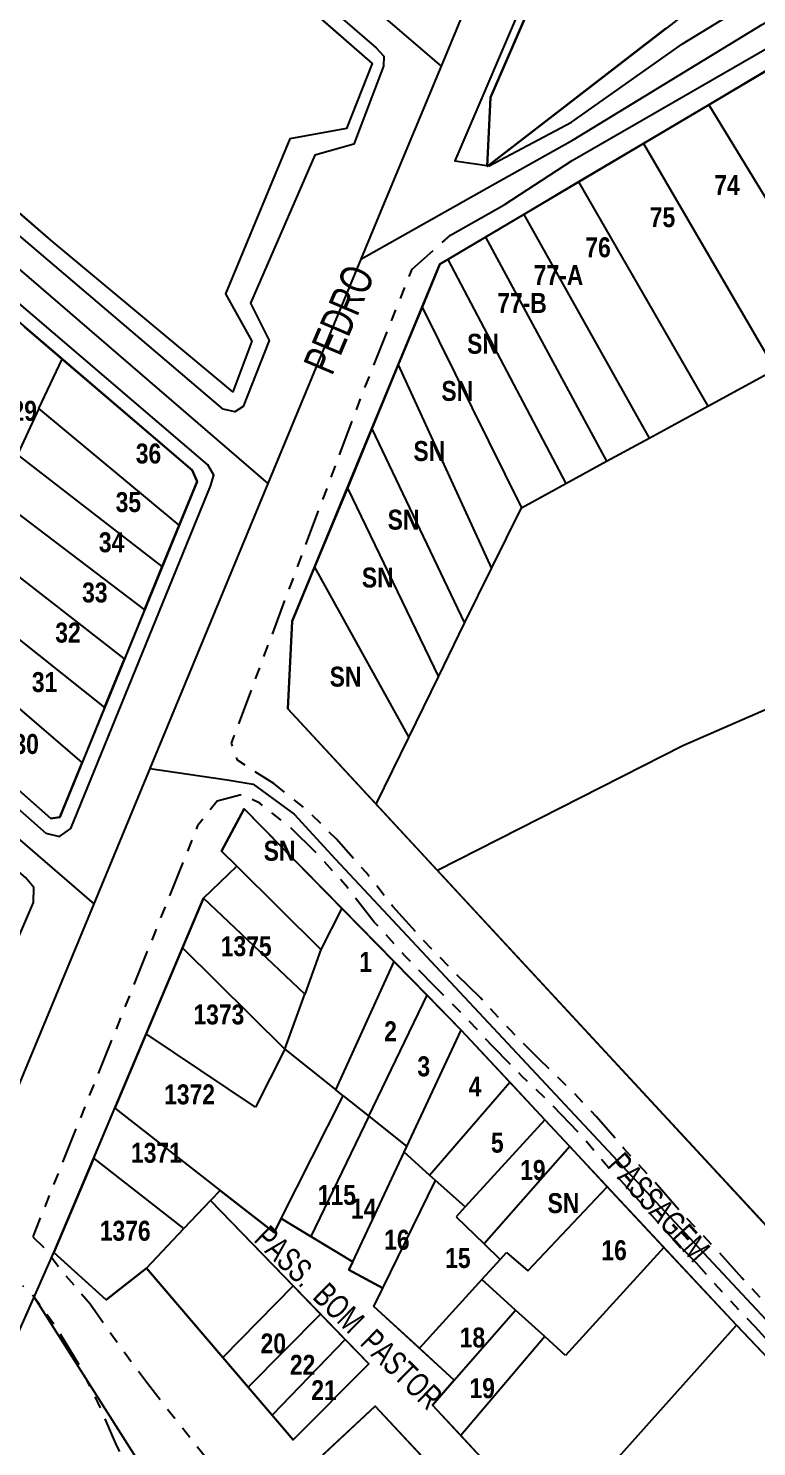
# Model space of a CAD drawing. Extents: x 205316 to 208372, y 4848714 to 4853250.
# Drawn here: x 207135.9 to 207227.1, y 4850595.8 to 4850773.5 of the extents above; entities that cross this region are included whole.
import ezdxf
from ezdxf.enums import TextEntityAlignment as Align

# ---------------------------------------------------------------- set-up
doc = ezdxf.new("R2010")
doc.units = 0
doc.header["$LTSCALE"] = 1.5
doc.header["$MEASUREMENT"] = 0
doc.linetypes.add('TRACO_25', pattern=[8, 3, -1, 1, -1, 1, -1])
for name, color, linetype in [('CD-MALHA-LOTES', 40, 'CONTINUOUS'), ('RU-QUADRAS', 6, 'CONTINUOUS'), ('SV-EIXO-RUA-N-PAV', 6, 'CONTINUOUS'), ('SV-EIXO-RUA-PAV', 20, 'CONTINUOUS'), ('SV-RUA-NAO-PAV-S-GUIA-C-GUIA', 7, 'CONTINUOUS'), ('SV-RUA-PAVIM-S-GUIA-C-GUIA', 7, 'CONTINUOUS'), ('SV-TXT-RUA-N-PAV-S-GUIA-C-GUIA', 7, 'CONTINUOUS'), ('SV-TXT-RUA-PAV-S-GUIA-C-GUIA', 7, 'CONTINUOUS'), ('Th_NmrPort', 7, 'CONTINUOUS')]:
    doc.layers.add(name, color=color, linetype=linetype)
doc.styles.add('3289-14-2D_TXT$0$ARIAL', font='arial.ttf')
doc.styles.add('ARIAL', font='arial.ttf')
doc.styles.get("Standard").update_dxf_attribs({"font": 'swisscbo.ttf'})

msp = doc.modelspace()

# ---------------------------------------------------------------- linework, layer by layer
at = {"layer": 'CD-MALHA-LOTES', "linetype": 'Continuous'}
for p, q in [((207153.5, 4850791.39), (207178.91, 4850769.11)), ((207204.92, 4850790.7), (207193.76, 4850764.88)), ((207138.71, 4850747.01), (207101.41, 4850779.23)), ((207193.31, 4850756.23), (207215.75, 4850773.56)), ((207230.62, 4850769.63), (207221.07, 4850763.96)), ((207178.91, 4850769.11), (207175.7, 4850760.97)), ((207193.76, 4850764.88), (207193.31, 4850756.23)), ((207221.07, 4850763.96), (207212.9, 4850759.11)), ((207221.07, 4850763.96), (207238.3, 4850735.66)), ((207175.7, 4850760.97), (207168.6, 4850759.67)), ((207168.6, 4850759.67), (207160.56, 4850740.26)), ((207212.9, 4850759.11), (207204.78, 4850754.29)), ((207212.9, 4850759.11), (207229.4, 4850730.8)), ((207204.78, 4850754.29), (207197.91, 4850750.21)), ((207204.78, 4850754.29), (207220.95, 4850726.19)), ((207197.91, 4850750.21), (207193.13, 4850747.38)), ((207197.91, 4850750.21), (207213.61, 4850722.19)), ((207161.48, 4850728), (207138.71, 4850747.01)), ((207193.13, 4850747.38), (207188.41, 4850744.57)), ((207193.13, 4850747.38), (207208.27, 4850719.28)), ((207188.41, 4850744.57), (207187.41, 4850743.98)), ((207188.41, 4850744.57), (207203.18, 4850716.5)), ((207187.41, 4850743.98), (207185.18, 4850738.58)), ((207160.56, 4850740.26), (207163.88, 4850734.34)), ((207185.18, 4850738.58), (207182.19, 4850731.35)), ((207185.18, 4850738.58), (207197.61, 4850713.46)), ((207140.1, 4850732.09), (207135.38, 4850736.14)), ((207163.88, 4850734.34), (207161.48, 4850728)), ((207137.2, 4850725.89), (207140.1, 4850732.09)), ((207156.37, 4850718.16), (207140.1, 4850732.09)), ((207182.19, 4850731.35), (207178.88, 4850723.35)), ((207182.19, 4850731.35), (207193.88, 4850705.85)), ((207220.95, 4850726.19), (207229.4, 4850730.8)), ((207137.2, 4850725.89), (207134.5, 4850720.14)), ((207154.76, 4850711.27), (207137.2, 4850725.89)), ((207213.61, 4850722.19), (207220.95, 4850726.19)), ((207178.88, 4850723.35), (207175.82, 4850715.92)), ((207178.88, 4850723.35), (207190.51, 4850698.98)), ((207208.27, 4850719.28), (207213.61, 4850722.19)), ((207152.65, 4850706.12), (207134.5, 4850720.14)), ((207157, 4850716.76), (207156.37, 4850718.16)), ((207203.18, 4850716.5), (207208.27, 4850719.28)), ((207154.76, 4850711.27), (207157, 4850716.76)), ((207197.61, 4850713.46), (207203.18, 4850716.5)), ((207131.95, 4850714.71), (207150.42, 4850700.65)), ((207175.82, 4850715.92), (207171.72, 4850706.01)), ((207175.82, 4850715.92), (207187.22, 4850692.27)), ((207193.88, 4850705.85), (207197.61, 4850713.46)), ((207152.65, 4850706.12), (207154.76, 4850711.27)), ((207147.91, 4850694.52), (207129.29, 4850709.04)), ((207150.42, 4850700.65), (207152.65, 4850706.12)), ((207171.72, 4850706.01), (207168.92, 4850699.24)), ((207171.72, 4850706.01), (207183.51, 4850684.69)), ((207190.51, 4850698.98), (207193.88, 4850705.85)), ((207267.2, 4850705.18), (207217.81, 4850683.62)), ((207126.64, 4850703.37), (207145.43, 4850688.45)), ((207150.42, 4850700.65), (207147.91, 4850694.52)), ((207168.92, 4850699.24), (207168.38, 4850688.25)), ((207187.22, 4850692.27), (207190.51, 4850698.98)), ((207142.62, 4850681.56), (207123.94, 4850697.61)), ((207145.43, 4850688.45), (207147.91, 4850694.52)), ((207183.51, 4850684.69), (207187.22, 4850692.27)), ((207120.61, 4850690.52), (207138.68, 4850674.53)), ((207145.43, 4850688.45), (207142.62, 4850681.56)), ((207168.38, 4850688.25), (207179.41, 4850676.32)), ((207179.41, 4850676.32), (207183.51, 4850684.69)), ((207217.81, 4850683.62), (207202.46, 4850675.82)), ((207139.81, 4850674.69), (207142.62, 4850681.56)), ((207162.92, 4850675.73), (207160.07, 4850670.43)), ((207175.12, 4850663.28), (207162.92, 4850675.73)), ((207187.1, 4850668.01), (207179.41, 4850676.32)), ((207202.46, 4850675.82), (207187.1, 4850668.01)), ((207138.68, 4850674.53), (207139.81, 4850674.69)), ((207160.07, 4850670.43), (207161.97, 4850668.53)), ((207157.8, 4850664.55), (207161.97, 4850668.53)), ((207161.97, 4850668.53), (207172.51, 4850658.12)), ((207187.1, 4850668.01), (207234.04, 4850617.26)), ((207157.8, 4850664.55), (207155.18, 4850658.33)), ((207170.49, 4850652.51), (207157.8, 4850664.55)), ((207175.12, 4850663.28), (207172.51, 4850658.12)), ((207181.68, 4850656.59), (207175.12, 4850663.28)), ((207155.18, 4850658.33), (207150.63, 4850647.55)), ((207155.18, 4850658.33), (207168.01, 4850645.62)), ((207172.51, 4850658.12), (207170.49, 4850652.51)), ((207174.36, 4850640.54), (207181.68, 4850656.59)), ((207185.81, 4850652.38), (207181.68, 4850656.59)), ((207168.01, 4850645.62), (207170.49, 4850652.51)), ((207178.5, 4850637.23), (207185.81, 4850652.38)), ((207190.08, 4850648.02), (207185.81, 4850652.38)), ((207150.63, 4850647.55), (207146.7, 4850638.22)), ((207164.31, 4850638.34), (207150.63, 4850647.55)), ((207183.25, 4850633.43), (207190.08, 4850648.02)), ((207190.08, 4850648.02), (207196.16, 4850641.48)), ((207168.01, 4850645.62), (207164.31, 4850638.34)), ((207168.01, 4850645.62), (207174.36, 4850640.54)), ((207186.12, 4850629.84), (207196.16, 4850641.48)), ((207196.16, 4850641.48), (207200.56, 4850636.76)), ((207167.54, 4850624.39), (207175.3, 4850639.79)), ((207175.3, 4850639.79), (207174.36, 4850640.54)), ((207175.3, 4850639.79), (207178.5, 4850637.23)), ((207144.07, 4850631.96), (207146.7, 4850638.22)), ((207146.7, 4850638.22), (207159.9, 4850627.92)), ((207178.5, 4850637.23), (207171.23, 4850622.16)), ((207178.5, 4850637.23), (207183.25, 4850633.43)), ((207200.56, 4850636.76), (207190.56, 4850625.85)), ((207203.67, 4850633.42), (207200.56, 4850636.76)), ((207176.49, 4850618.96), (207182.92, 4850632.72)), ((207182.92, 4850632.72), (207183.25, 4850633.43)), ((207186.12, 4850629.84), (207182.92, 4850632.72)), ((207203.67, 4850633.42), (207192.95, 4850621.22)), ((207208.36, 4850628.38), (207203.67, 4850633.42)), ((207144.07, 4850631.96), (207139.09, 4850620.16)), ((207155.35, 4850623.14), (207144.07, 4850631.96)), ((207180.27, 4850615.69), (207186.87, 4850629.16)), ((207186.87, 4850629.16), (207186.12, 4850629.84)), ((207190.56, 4850625.85), (207186.87, 4850629.16)), ((207159.9, 4850627.92), (207158.67, 4850626.64)), ((207159.9, 4850627.92), (207166.66, 4850622.64)), ((207198.44, 4850617.85), (207208.36, 4850628.38)), ((207215.44, 4850620.78), (207208.36, 4850628.38)), ((207158.67, 4850626.64), (207155.35, 4850623.14)), ((207169.03, 4850615.96), (207158.67, 4850626.64)), ((207190.56, 4850625.85), (207189.43, 4850624.61)), ((207166.66, 4850622.64), (207167.54, 4850624.39)), ((207167.54, 4850624.39), (207171.23, 4850622.16)), ((207189.43, 4850624.61), (207192.95, 4850621.22)), ((207150.66, 4850618.19), (207155.35, 4850623.14)), ((207171.23, 4850622.16), (207176.49, 4850618.96)), ((207089.89, 4850508.99), (207139.09, 4850620.16)), ((207139.09, 4850620.16), (207145.64, 4850614.21)), ((207192.95, 4850621.22), (207194.96, 4850619.28)), ((207194.96, 4850619.28), (207195.74, 4850620.14)), ((207195.74, 4850620.14), (207198.44, 4850617.85)), ((207215.44, 4850620.78), (207203.12, 4850607.25)), ((207224.53, 4850611.04), (207215.44, 4850620.78)), ((207176.49, 4850618.96), (207176.02, 4850617.96)), ((207194.96, 4850619.28), (207192.68, 4850616.77)), ((207145.64, 4850614.21), (207150.66, 4850618.19)), ((207150.66, 4850618.19), (207160.23, 4850606.98)), ((207176.02, 4850617.96), (207180.27, 4850615.69)), ((207192.68, 4850616.77), (207184.85, 4850608.14)), ((207196.89, 4850612.93), (207192.68, 4850616.77)), ((207169.03, 4850615.96), (207160.23, 4850606.98)), ((207172.46, 4850612.43), (207169.03, 4850615.96)), ((207179.14, 4850613.39), (207180.27, 4850615.69)), ((207184.85, 4850608.14), (207179.14, 4850613.39)), ((207172.46, 4850612.43), (207163.39, 4850603.27)), ((207175.54, 4850609.26), (207172.46, 4850612.43)), ((207189.21, 4850604.13), (207196.89, 4850612.93)), ((207200.54, 4850609.61), (207196.89, 4850612.93)), ((207200.54, 4850609.61), (207190.02, 4850597.21)), ((207203.12, 4850607.25), (207200.54, 4850609.61)), ((207201.31, 4850585.07), (207224.53, 4850611.04)), ((207224.53, 4850611.04), (207280.8, 4850551.78)), ((207175.54, 4850609.26), (207166.4, 4850599.74)), ((207178.5, 4850606.21), (207175.54, 4850609.26)), ((207184.85, 4850608.14), (207189.21, 4850604.13)), ((207160.23, 4850606.98), (207163.39, 4850603.27)), ((207169.04, 4850596.65), (207178.5, 4850606.21)), ((207189.21, 4850604.13), (207186.48, 4850601.01)), ((207163.39, 4850603.27), (207166.4, 4850599.74)), ((207179.31, 4850600.9), (207172.75, 4850594.77)), ((207197.77, 4850581.12), (207179.31, 4850600.9)), ((207186.48, 4850601.01), (207190.02, 4850597.21)), ((207166.4, 4850599.74), (207169.04, 4850596.65)), ((207190.02, 4850597.21), (207201.31, 4850585.07))]:
    msp.add_line(p, q, dxfattribs=at)
at = {"layer": 'RU-QUADRAS', "linetype": 'Continuous'}
for points in [[(207193.31, 4850756.23), (207193.76, 4850764.88), (207222.25, 4850830.79), (207237.54, 4850845.4), (207258.52, 4850858.16), (207344.56, 4850907.95), (207362.17, 4850917.62), (207401.61, 4850941.3), (207426.78, 4850899.47), (207310.28, 4850830.31), (207310.71, 4850829.71), (207224.45, 4850779.14), (207224, 4850779.93)], [(207101.41, 4850779.23), (207119.54, 4850820.13), (207153.5, 4850791.39), (207178.91, 4850769.11), (207175.7, 4850760.97), (207168.6, 4850759.67), (207160.56, 4850740.26), (207163.88, 4850734.34), (207161.48, 4850728), (207138.71, 4850747.01)], [(207052.81, 4850751.7), (207070.49, 4850790.6), (207071.78, 4850790.62), (207156.37, 4850718.16), (207157, 4850716.76), (207139.81, 4850674.69), (207138.68, 4850674.53), (207094.85, 4850713.32), (207053.18, 4850750.21)]]:
    msp.add_lwpolyline(points, close=True, dxfattribs=at)
for points in [[(207234.04, 4850617.26), (207168.38, 4850688.25), (207168.92, 4850699.24), (207187.41, 4850743.98), (207323.85, 4850824.9)], [(207201.31, 4850585.07), (207186.48, 4850601.01), (207189.21, 4850604.13), (207179.14, 4850613.39), (207180.27, 4850615.69), (207176.02, 4850617.96), (207176.49, 4850618.96), (207167.54, 4850624.39), (207166.66, 4850622.64), (207159.9, 4850627.92), (207158.67, 4850626.64), (207178.5, 4850606.21), (207169.04, 4850596.65), (207150.66, 4850618.19), (207145.64, 4850614.21), (207139.09, 4850620.16), (207157.8, 4850664.55), (207161.97, 4850668.53), (207160.07, 4850670.43), (207162.92, 4850675.73), (207190.08, 4850648.02), (207224.53, 4850611.04), (207280.8, 4850551.78)], [(207077.57, 4850481.27), (207136.6, 4850614.53), (207157.95, 4850580.94), (207179.31, 4850600.9), (207197.77, 4850581.12)]]:
    msp.add_lwpolyline(points, dxfattribs=at)
at = {"layer": 'SV-EIXO-RUA-N-PAV', "flags": 128}
msp.add_lwpolyline([(207151.07, 4850680.77), (207160.76, 4850679.38), (207164.01, 4850678.84), (207169.16, 4850675.05), (207174.31, 4850669.49), (207285.14, 4850550.81), (207287.29, 4850547.54), (207291.71, 4850538.96)], dxfattribs=at)
at = {"layer": 'SV-EIXO-RUA-PAV', "flags": 128}
for points in [[(207025.78, 4850907.48), (207117.52, 4850828.84), (207187.56, 4850768.81)], [(207177.53, 4850744.6), (207193.95, 4850753.9), (207204.08, 4850759.55), (207227.76, 4850774.02), (207254.26, 4850788.92), (207285.66, 4850809), (207298.12, 4850816.45), (207324.43, 4850831.71), (207352.3, 4850849.65), (207374.44, 4850863.81), (207392.26, 4850873.45), (207401.07, 4850878.89), (207406.01, 4850881.95), (207413.94, 4850884.69), (207419.01, 4850888.23), (207426.1, 4850894.14), (207432.88, 4850898.63), (207438.31, 4850900.24), (207446.99, 4850899.53)], [(206955.55, 4850898.38), (206999.95, 4850858.54), (207003.69, 4850855.82), (207008.24, 4850852.51), (207069.15, 4850799.96), (207095.08, 4850777.58), (207165.88, 4850716.5)], [(207229.12, 4850845.14), (207219.26, 4850837.96), (207211.24, 4850825.97), (207209.2, 4850821.06), (207187.56, 4850768.81), (207180.45, 4850751.65), (207177.53, 4850744.6), (207165.88, 4850716.5), (207151.07, 4850680.77), (207144.06, 4850663.85), (207122.59, 4850612.05), (207105.69, 4850571.27), (207101.03, 4850560.17), (207079.02, 4850507.74), (207060.65, 4850463.97), (207057.22, 4850455.79), (207041.21, 4850417.65), (207039.45, 4850411.49), (207036.22, 4850402.01), (207026.1, 4850375.3), (207008, 4850328.71), (206997.4, 4850301.42), (206982.44, 4850263.87)], [(206955.54, 4850826.48), (206981.63, 4850804.24), (207045.84, 4850748.74), (207144.06, 4850663.85)]]:
    msp.add_lwpolyline(points, dxfattribs=at)
at = {"layer": 'SV-RUA-NAO-PAV-S-GUIA-C-GUIA', "linetype": 'TRACO_25', "flags": 128}
for points in [[(207585.43, 4850664.82), (207581.93, 4850664.74), (207576.99, 4850665.19), (207572.83, 4850665.1), (207567.43, 4850665.09), (207562.23, 4850664.52), (207556.72, 4850663.21), (207551.7, 4850661.44), (207546.29, 4850659.68), (207541.08, 4850657.56), (207536.31, 4850655.04), (207532.09, 4850651.92), (207527.82, 4850649.05), (207523.45, 4850646.22), (207518.88, 4850643), (207514.95, 4850639.88), (207510.43, 4850636.61), (207506.36, 4850633.33), (207501.79, 4850630.16), (207497.57, 4850627.44), (207493.35, 4850624.41), (207489.28, 4850621.19), (207484.51, 4850618.57), (207479.59, 4850616.3), (207474.93, 4850614.28), (207470.06, 4850612.16), (207464.85, 4850610), (207460.08, 4850608.08), (207455.27, 4850606.16), (207450.61, 4850604.29), (207445.59, 4850601.92), (207440.37, 4850599.66), (207435.41, 4850597.39), (207430.35, 4850595.57), (207425.18, 4850593.26), (207420.31, 4850591.19), (207415.1, 4850588.87), (207409.93, 4850586.9), (207405.27, 4850584.98), (207400.26, 4850583.07), (207395.59, 4850580.95), (207390.88, 4850578.58), (207386.01, 4850576.21), (207380.89, 4850574.24), (207375.68, 4850572.18), (207370.61, 4850569.61), (207365.6, 4850567.34), (207360.98, 4850565.27), (207355.72, 4850563.01), (207351.05, 4850560.84), (207346.19, 4850559.07), (207341.28, 4850557.35), (207336.06, 4850555.53), (207331.45, 4850553.51), (207326.83, 4850551.14), (207322.07, 4850549.47), (207316.91, 4850547.41), (207311.84, 4850545.84), (207306.58, 4850543.98), (207301.32, 4850542.91), (207296.28, 4850543.54), (207291.69, 4850546.23), (207288.22, 4850550), (207284.24, 4850553.78), (207280.82, 4850557.61), (207277.39, 4850561.63), (207273.57, 4850565.61), (207270.04, 4850569.38), (207266.17, 4850573.36), (207262.5, 4850577.64), (207259.03, 4850581.92), (207255.15, 4850585.74), (207251.47, 4850589.52), (207247.85, 4850593.55), (207244.13, 4850597.52), (207240.3, 4850601.6), (207236.23, 4850605.43), (207232.55, 4850609.06), (207229.08, 4850612.88), (207225.25, 4850616.91), (207221.73, 4850620.84), (207217.85, 4850624.87), (207214.23, 4850629.04), (207210.41, 4850633.22), (207206.99, 4850637.19), (207203.46, 4850640.87), (207199.83, 4850644.35), (207196.16, 4850648.07), (207192.48, 4850652.05), (207188.85, 4850655.63), (207185.28, 4850659.3), (207181.51, 4850663.48), (207178.18, 4850667.76), (207174.41, 4850671.98), (207170.74, 4850675.61), (207166.61, 4850678.89), (207162.08, 4850681.82), (207161.31, 4850683.95), (207177.79, 4850727.94), (207183.94, 4850743.36), (207188.72, 4850747.63)], [(207295.6, 4850263.86), (207295.39, 4850268.62), (207295.22, 4850274.9), (207295.1, 4850279.98), (207295.04, 4850284.39), (207295.02, 4850285.42), (207294.8, 4850290.75), (207294.73, 4850296.54), (207294.21, 4850302.12), (207293.64, 4850307.96), (207293.42, 4850313.44), (207293.07, 4850324.55), (207292.8, 4850329.8), (207292.59, 4850335.06), (207291.92, 4850340.36), (207291.41, 4850345.67), (207290.79, 4850350.73), (207289.68, 4850356.14), (207287.96, 4850361.1), (207287.1, 4850366.61), (207286.18, 4850372.12), (207285.36, 4850377.08), (207284.75, 4850382.48), (207284.44, 4850387.89), (207284.07, 4850393.49), (207283.56, 4850399), (207282.95, 4850404.33), (207281.7, 4850411.19), (207279.71, 4850413.73), (207236.88, 4850432.63), (207198.34, 4850450.63), (207199.68, 4850454.18), (207218.94, 4850444.98), (207273.19, 4850419.03), (207280.67, 4850415.73), (207282.28, 4850416.32), (207282.63, 4850417.62), (207282.47, 4850423.02), (207282.11, 4850428.23), (207281.69, 4850433.48), (207280.72, 4850438.44), (207279.41, 4850443.7), (207278.6, 4850449.36), (207278.23, 4850454.72), (207277.92, 4850460.22), (207277.65, 4850465.43), (207277.19, 4850471.23), (207276.88, 4850476.69), (207276.57, 4850482.49), (207276.55, 4850487.65), (207276.44, 4850493.3), (207276.47, 4850498.8), (207276.61, 4850504.4), (207277.15, 4850509.75), (207277.88, 4850514.7), (207279.02, 4850519.85), (207280.45, 4850524.89), (207281.58, 4850530.24), (207283.57, 4850535.07), (207285.35, 4850539.97), (207285.34, 4850545.27), (207284.66, 4850548.27), (207282.08, 4850551.69), (207278.55, 4850555.63), (207275.16, 4850559.61), (207271.39, 4850563.54), (207267.87, 4850567.31), (207263.95, 4850571.33), (207260.19, 4850575.71), (207256.8, 4850579.89), (207253.02, 4850583.63), (207249.28, 4850587.47), (207245.64, 4850591.51), (207241.93, 4850595.47), (207238.18, 4850599.48), (207234.14, 4850603.27), (207230.38, 4850606.98), (207226.88, 4850610.84), (207223.05, 4850614.87), (207219.53, 4850618.79), (207215.64, 4850622.84), (207211.99, 4850627.04), (207208.16, 4850631.22), (207204.76, 4850635.17), (207201.33, 4850638.75), (207197.72, 4850642.21), (207193.98, 4850646), (207190.32, 4850649.96), (207186.72, 4850653.51), (207183.09, 4850657.25), (207179.2, 4850661.55), (207175.87, 4850665.83), (207172.23, 4850669.91), (207168.74, 4850673.36), (207164.85, 4850676.45), (207162.55, 4850677.5), (207159.51, 4850676.71), (207157.07, 4850673.6), (207136.42, 4850622.11), (207137.91, 4850620.7), (207140.29, 4850617.53), (207143.62, 4850613.71), (207147.04, 4850608.83), (207150.8, 4850603.75), (207154.17, 4850599.43), (207157.84, 4850594.8), (207162.06, 4850589.82), (207166.43, 4850584.54), (207169.85, 4850580.41), (207173.02, 4850576.49), (207176.94, 4850571.66), (207180.07, 4850567.69), (207183.89, 4850563.71), (207187.46, 4850558.88), (207190.18, 4850554.06), (207193.4, 4850549.54), (207196.57, 4850544.86), (207200.49, 4850541.29), (207204.98, 4850538.4), (207209.3, 4850534.62), (207213.88, 4850530.54), (207218.5, 4850526.96), (207222.88, 4850523.18), (207227.11, 4850520.15), (207231.24, 4850516.67), (207233.07, 4850514.27)], [(207105.83, 4850544.77), (207108.72, 4850547.31), (207111.55, 4850551.54), (207113.83, 4850556.78), (207117.46, 4850561.2), (207122.48, 4850563.77), (207128.13, 4850562.78), (207132.86, 4850560.95), (207138.4, 4850558.91), (207143.59, 4850556.68), (207148.87, 4850554.19), (207154.31, 4850551.65), (207160.24, 4850549.01), (207166.02, 4850546.17), (207171.55, 4850543.13), (207177.44, 4850540.79), (207182.52, 4850538.71), (207187.11, 4850536.67), (207191.89, 4850533.64), (207192.33, 4850538.99), (207189.62, 4850544.61), (207186.45, 4850549.79), (207182.94, 4850555.31), (207180.01, 4850559.48), (207175.69, 4850564.27), (207171.02, 4850568.85), (207166.1, 4850572.83), (207162.12, 4850576.36), (207157.95, 4850580.94), (207153.68, 4850585.67), (207149.81, 4850590.45), (207146.95, 4850595.93), (207144.59, 4850601.39), (207142.27, 4850606.01), (207139.4, 4850610.73), (207136.32, 4850614.91), (207135.18, 4850615.97)]]:
    msp.add_lwpolyline(points, dxfattribs=at)
at = {"layer": 'SV-RUA-PAVIM-S-GUIA-C-GUIA', "flags": 128}
for points in [[(207188.72, 4850747.63), (207195.44, 4850751.43), (207203.98, 4850756.98), (207229.18, 4850771.52), (207255.74, 4850786.45), (207287.18, 4850806.55), (207299.58, 4850813.97), (207325.94, 4850829.25), (207353.86, 4850847.22), (207375.91, 4850861.33), (207393.72, 4850870.97), (207406.43, 4850879.09), (207414.31, 4850882.89), (207420.59, 4850887.15), (207426.37, 4850891.68), (207426.81, 4850892.02), (207434, 4850895.96), (207438.61, 4850897.33), (207443.91, 4850896.89)], [(207234.22, 4850844.73), (207224.06, 4850835.99), (207220.23, 4850830.41), (207215.45, 4850819.09), (207208.23, 4850801.23), (207189.26, 4850756.93), (207193.58, 4850756.3), (207203.87, 4850761.78), (207217.78, 4850771.6), (207243.64, 4850787.43)], [(207119.86, 4850822.48), (207134.77, 4850809.17), (207158.04, 4850789.56), (207179.42, 4850771.1), (207180.37, 4850770.05), (207180.36, 4850768.8), (207176.64, 4850759.02), (207171.73, 4850757.65), (207163.71, 4850739.09), (207166.03, 4850734.42), (207162.77, 4850726.14), (207161.72, 4850725.5), (207160.27, 4850725.81), (207133.02, 4850749.05), (207100.2, 4850777.19), (207099.31, 4850778.6), (207099.87, 4850780.14)]]:
    msp.add_lwpolyline(points, dxfattribs=at)
for points in [[(207044.63, 4850745.34), (207006.19, 4850778.47), (206984.96, 4850796.77), (206983.56, 4850796.98), (206982.3, 4850795.84), (206964.78, 4850755.09), (206964.92, 4850753.63), (206966.46, 4850751.62), (206995.89, 4850725.86), (207038.65, 4850688.7), (207087.77, 4850646.15), (207116.47, 4850621.49), (207117.87, 4850621.74), (207119.18, 4850623.58), (207136.52, 4850664.01), (207136.56, 4850665.88), (207135.52, 4850667.14), (207107.87, 4850690.64), (207071.28, 4850722.7)], [(207072.89, 4850792.03), (207071.02, 4850792.74), (207069.06, 4850791.97), (207050.9, 4850752.14), (207050.66, 4850750.37), (207052, 4850748.85), (207083.52, 4850720.87), (207138.06, 4850672.68), (207139.76, 4850672.27), (207141.19, 4850673.26), (207158.7, 4850716.16), (207159.11, 4850717.56), (207158.37, 4850718.82), (207123.12, 4850748.97), (207091.29, 4850776.25)]]:
    msp.add_lwpolyline(points, close=True, dxfattribs=at)

# ---------------------------------------------------------------- texts
at = {"layer": 'SV-TXT-RUA-N-PAV-S-GUIA-C-GUIA', "style": '3289-14-2D_TXT$0$ARIAL', "width": 0.7}
msp.add_text('PASS.  BOM  PASTOR', height=3, rotation=315.708, dxfattribs=at).set_placement((207163.97, 4850621.62))
at = {"layer": 'SV-TXT-RUA-PAV-S-GUIA-C-GUIA', "style": 'ARIAL', "width": 0.7}
for s, height, rotation, p in [('PEDRO', 4, 67, (207173.9, 4850729.9)), ('PASSAGEM', 3, 312, (207208.21, 4850630.93))]:
    msp.add_text(s, height=height, rotation=rotation, dxfattribs=at).set_placement(p)
at = {"layer": 'Th_NmrPort', "color": 1}
for s, p in [('74', (207221.76, 4850753.9)), ('75', (207213.69, 4850749.87)), ('76', (207205.62, 4850746.1)), ('77-A', (207199.16, 4850742.61)), ('77-B', (207194.59, 4850739.12)), ('SN', (207190.82, 4850734.01)), ('SN', (207187.6, 4850728.1)), ('29', (207133.77, 4850725.61)), ('36', (207149.33, 4850720.26)), ('SN', (207184.1, 4850720.57)), ('35', (207146.81, 4850714.17)), ('SN', (207180.87, 4850711.97)), ('34', (207144.71, 4850709.14)), ('SN', (207177.64, 4850704.72)), ('33', (207142.61, 4850702.85)), ('32', (207139.25, 4850697.82)), ('SN', (207173.61, 4850692.3)), ('31', (207136.32, 4850691.62)), ('30', (207134.01, 4850683.86)), ('SN', (207165.35, 4850670.48)), ('1375', (207159.97, 4850658.52)), ('1', (207177.32, 4850656.56)), ('1373', (207156.55, 4850649.97)), ('2', (207180.43, 4850647.87)), ('3', (207184.59, 4850643.47)), ('4', (207191.01, 4850640.94)), ('1372', (207152.88, 4850639.96)), ('5', (207193.8, 4850633.9)), ('1371', (207148.73, 4850632.64)), ('19', (207197.46, 4850630.48)), ('115', (207172.12, 4850627.36)), ('SN', (207200.89, 4850626.33)), ('14', (207176.28, 4850625.65)), ('1376', (207144.82, 4850622.87)), ('16', (207180.43, 4850621.74)), ('15', (207188.07, 4850619.45)), ('16', (207207.63, 4850620.43)), ('20', (207164.96, 4850608.75)), ('18', (207189.89, 4850609.49)), ('22', (207168.63, 4850606.07)), ('21', (207171.31, 4850602.89)), ('19', (207191.11, 4850603.14))]:
    msp.add_text(s, height=2.5, dxfattribs=at).set_placement(p, align=Align.MIDDLE_LEFT)

doc.saveas('drawing.dxf')
